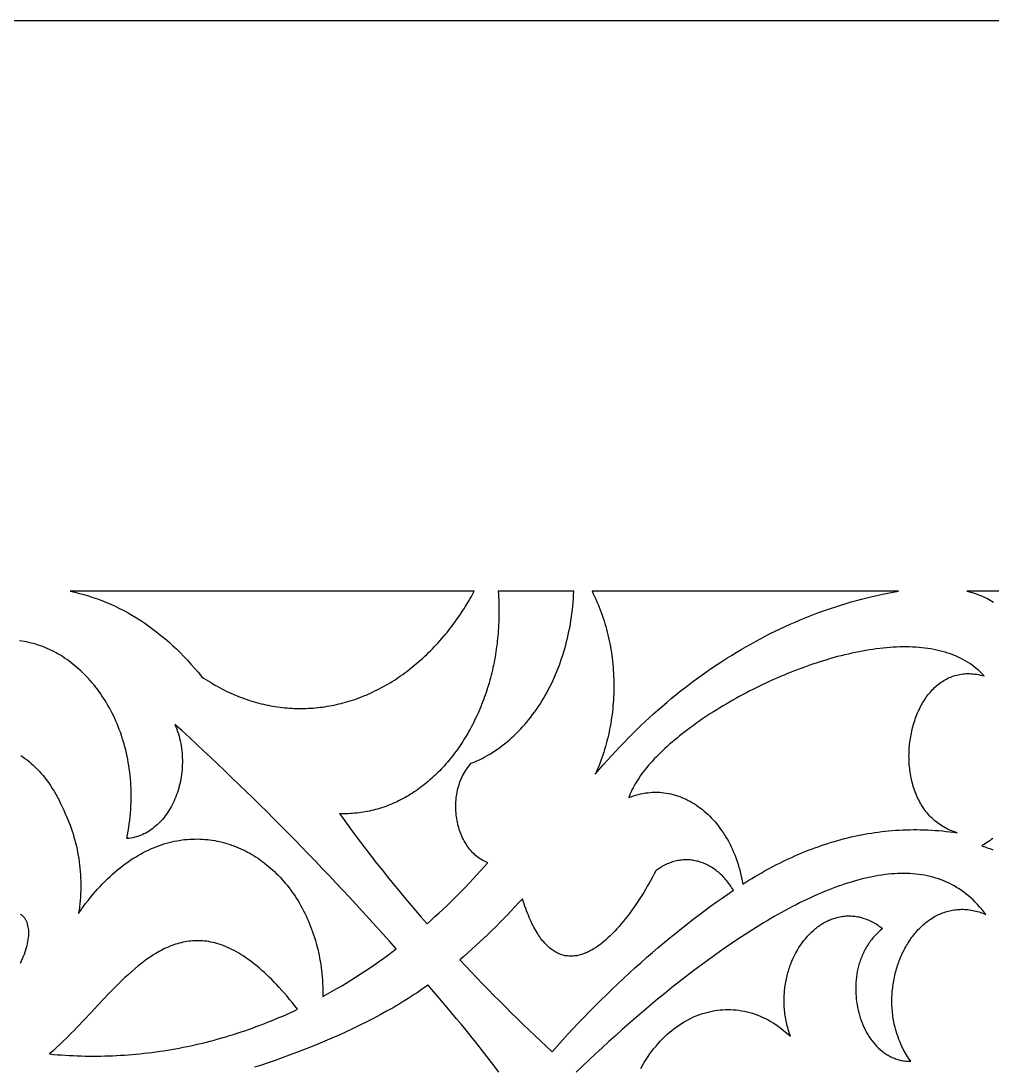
# Model space of a CAD drawing. Extents: x -4950 to -2150, y -1354 to 1346.
# Drawn here: x -4386.9 to -4089, y 1024.6 to 1345.6 of the extents above; entities that cross this region are included whole.
import ezdxf

# ---------------------------------------------------------------- set-up
doc = ezdxf.new("R2010")
doc.units = 0
doc.layers.add('LAYER_1', color=18, linetype='CONTINUOUS')

msp = doc.modelspace()

# ---------------------------------------------------------------- linework, layer by layer
at = {"layer": 'LAYER_1'}
for points in [[(-4949.84, -1354.38), (-2149.84, -1354.38), (-2149.84, 1345.62), (-4949.84, 1345.62)], [(-4371.81, 1170.61), (-4370.4, 1170.31), (-4368.99, 1169.96), (-4367.59, 1169.58), (-4366.2, 1169.17), (-4364.82, 1168.72), (-4363.44, 1168.24), (-4362.07, 1167.73), (-4360.71, 1167.18), (-4359.36, 1166.59), (-4358.02, 1165.98), (-4356.69, 1165.33), (-4355.37, 1164.65), (-4354.05, 1163.93), (-4352.75, 1163.19), (-4351.46, 1162.41), (-4350.18, 1161.6), (-4348.92, 1160.76), (-4347.66, 1159.88), (-4346.42, 1158.97), (-4345.19, 1158.04), (-4343.97, 1157.07), (-4342.77, 1156.07), (-4341.58, 1155.04), (-4340.4, 1153.98), (-4339.24, 1152.89), (-4338.09, 1151.77), (-4336.96, 1150.62), (-4335.85, 1149.44), (-4334.75, 1148.23), (-4333.66, 1146.99), (-4332.6, 1145.73), (-4331.55, 1144.43), (-4330.87, 1143.97), (-4330.18, 1143.52), (-4329.5, 1143.08), (-4328.81, 1142.65), (-4328.12, 1142.24), (-4327.43, 1141.83), (-4326.73, 1141.44), (-4326.04, 1141.06), (-4325.34, 1140.69), (-4324.64, 1140.33), (-4323.93, 1139.98), (-4323.23, 1139.64), (-4322.52, 1139.32), (-4321.82, 1139), (-4321.11, 1138.7), (-4320.4, 1138.41), (-4319.69, 1138.12), (-4318.97, 1137.85), (-4318.26, 1137.59), (-4317.54, 1137.35), (-4316.83, 1137.11), (-4316.11, 1136.88), (-4315.39, 1136.67), (-4314.67, 1136.46), (-4313.95, 1136.27), (-4313.23, 1136.08), (-4312.51, 1135.91), (-4311.78, 1135.75), (-4311.06, 1135.6), (-4310.34, 1135.46), (-4309.61, 1135.33), (-4308.89, 1135.21), (-4308.16, 1135.11), (-4307.44, 1135.01), (-4306.71, 1134.92), (-4305.99, 1134.85), (-4305.26, 1134.78), (-4304.54, 1134.73), (-4303.81, 1134.69), (-4303.09, 1134.65), (-4302.36, 1134.63), (-4301.64, 1134.62), (-4300.91, 1134.62), (-4300.19, 1134.63), (-4299.47, 1134.65), (-4298.74, 1134.68), (-4298.02, 1134.72), (-4297.3, 1134.77), (-4296.58, 1134.83), (-4295.86, 1134.9), (-4295.14, 1134.98), (-4294.42, 1135.07), (-4293.71, 1135.18), (-4292.99, 1135.29), (-4292.28, 1135.41), (-4291.56, 1135.54), (-4290.85, 1135.69), (-4290.14, 1135.84), (-4289.43, 1136.01), (-4288.72, 1136.18), (-4288.02, 1136.36), (-4287.31, 1136.56), (-4286.61, 1136.76), (-4285.91, 1136.98), (-4285.21, 1137.2), (-4284.51, 1137.43), (-4283.81, 1137.68), (-4283.12, 1137.93), (-4282.43, 1138.2), (-4281.74, 1138.47), (-4281.05, 1138.75), (-4280.37, 1139.05), (-4279.69, 1139.35), (-4279.01, 1139.67), (-4278.33, 1139.99), (-4277.66, 1140.32), (-4276.98, 1140.67), (-4276.32, 1141.02), (-4275.65, 1141.38), (-4274.99, 1141.75), (-4274.33, 1142.13), (-4273.67, 1142.53), (-4273.01, 1142.93), (-4272.36, 1143.34), (-4271.71, 1143.76), (-4271.07, 1144.19), (-4270.43, 1144.63), (-4269.79, 1145.08), (-4269.15, 1145.53), (-4268.52, 1146), (-4267.9, 1146.48), (-4267.27, 1146.97), (-4266.65, 1147.46), (-4266.03, 1147.97), (-4265.42, 1148.48), (-4264.81, 1149.01), (-4264.21, 1149.54), (-4263.61, 1150.09), (-4263.01, 1150.64), (-4262.42, 1151.2), (-4261.83, 1151.77), (-4261.25, 1152.35), (-4260.67, 1152.94), (-4260.09, 1153.54), (-4259.52, 1154.15), (-4258.96, 1154.76), (-4258.4, 1155.39), (-4257.84, 1156.02), (-4257.29, 1156.67), (-4256.74, 1157.32), (-4256.2, 1157.98), (-4255.67, 1158.66), (-4255.13, 1159.34), (-4254.61, 1160.03), (-4254.09, 1160.72), (-4253.57, 1161.43), (-4253.06, 1162.15), (-4252.56, 1162.87), (-4252.06, 1163.61), (-4251.56, 1164.35), (-4251.08, 1165.1), (-4250.59, 1165.86), (-4250.12, 1166.63), (-4249.64, 1167.41), (-4249.18, 1168.19), (-4248.72, 1168.99), (-4248.27, 1169.79), (-4247.82, 1170.61)], [(-4240.5, 1170.61), (-4240.43, 1169.74), (-4240.38, 1168.86), (-4240.34, 1167.99), (-4240.3, 1167.13), (-4240.28, 1166.26), (-4240.26, 1165.4), (-4240.25, 1164.54), (-4240.26, 1163.68), (-4240.27, 1162.83), (-4240.29, 1161.97), (-4240.32, 1161.12), (-4240.35, 1160.28), (-4240.4, 1159.43), (-4240.46, 1158.59), (-4240.52, 1157.75), (-4240.59, 1156.92), (-4240.67, 1156.09), (-4240.76, 1155.26), (-4240.86, 1154.43), (-4240.97, 1153.61), (-4241.08, 1152.79), (-4241.2, 1151.98), (-4241.33, 1151.17), (-4241.47, 1150.36), (-4241.62, 1149.56), (-4241.77, 1148.76), (-4241.94, 1147.96), (-4242.11, 1147.17), (-4242.29, 1146.38), (-4242.47, 1145.6), (-4242.67, 1144.82), (-4242.87, 1144.05), (-4243.08, 1143.28), (-4243.29, 1142.51), (-4243.52, 1141.75), (-4243.75, 1140.99), (-4243.99, 1140.24), (-4244.23, 1139.5), (-4244.49, 1138.76), (-4244.75, 1138.02), (-4245.02, 1137.29), (-4245.29, 1136.56), (-4245.57, 1135.84), (-4245.86, 1135.13), (-4246.16, 1134.42), (-4246.46, 1133.71), (-4246.77, 1133.01), (-4247.09, 1132.32), (-4247.41, 1131.63), (-4247.74, 1130.95), (-4248.08, 1130.27), (-4248.42, 1129.6), (-4248.77, 1128.94), (-4249.12, 1128.28), (-4249.49, 1127.63), (-4249.85, 1126.99), (-4250.23, 1126.35), (-4250.61, 1125.72), (-4251, 1125.09), (-4251.39, 1124.47), (-4251.79, 1123.86), (-4252.19, 1123.25), (-4252.6, 1122.66), (-4253.02, 1122.06), (-4253.44, 1121.48), (-4253.87, 1120.9), (-4254.3, 1120.33), (-4254.74, 1119.77), (-4255.19, 1119.21), (-4255.64, 1118.67), (-4256.09, 1118.13), (-4256.56, 1117.59), (-4257.02, 1117.07), (-4257.49, 1116.55), (-4257.97, 1116.04), (-4258.45, 1115.54), (-4258.94, 1115.04), (-4259.43, 1114.56), (-4259.93, 1114.08), (-4260.43, 1113.61), (-4260.94, 1113.15), (-4261.45, 1112.7), (-4261.97, 1112.25), (-4262.49, 1111.82), (-4263.01, 1111.39), (-4263.54, 1110.97), (-4264.08, 1110.56), (-4264.62, 1110.16), (-4265.16, 1109.77), (-4265.71, 1109.39), (-4266.26, 1109.02), (-4266.82, 1108.65), (-4267.38, 1108.3), (-4267.94, 1107.95), (-4268.51, 1107.62), (-4269.08, 1107.29), (-4269.66, 1106.97), (-4270.24, 1106.67), (-4270.83, 1106.37), (-4271.42, 1106.08), (-4272.01, 1105.8), (-4272.6, 1105.53), (-4273.2, 1105.28), (-4273.81, 1105.03), (-4274.41, 1104.79), (-4275.02, 1104.57), (-4275.63, 1104.35), (-4276.25, 1104.14), (-4276.87, 1103.95), (-4277.49, 1103.76), (-4278.12, 1103.59), (-4278.75, 1103.43), (-4279.38, 1103.27), (-4280.02, 1103.13), (-4280.65, 1103), (-4281.3, 1102.88), (-4281.94, 1102.77), (-4282.59, 1102.68), (-4283.23, 1102.59), (-4283.89, 1102.52), (-4284.54, 1102.46), (-4285.2, 1102.41), (-4285.86, 1102.37), (-4286.52, 1102.34), (-4287.18, 1102.32), (-4287.85, 1102.32), (-4288.52, 1102.33), (-4289.19, 1102.35), (-4287.6, 1100.14), (-4285.99, 1097.95), (-4284.37, 1095.77), (-4282.75, 1093.6), (-4281.1, 1091.44), (-4279.45, 1089.3), (-4277.79, 1087.17), (-4276.11, 1085.06), (-4274.42, 1082.95), (-4272.73, 1080.86), (-4271.02, 1078.79), (-4269.3, 1076.72), (-4267.57, 1074.67), (-4265.83, 1072.63), (-4264.09, 1070.6), (-4262.33, 1068.59), (-4261.11, 1069.66), (-4259.9, 1070.75), (-4258.69, 1071.85), (-4257.49, 1072.97), (-4256.3, 1074.09), (-4255.12, 1075.23), (-4253.94, 1076.39), (-4252.76, 1077.55), (-4251.6, 1078.73), (-4250.44, 1079.92), (-4249.29, 1081.12), (-4248.15, 1082.33), (-4247.01, 1083.56), (-4245.88, 1084.8), (-4244.76, 1086.05), (-4243.64, 1087.31), (-4244.1, 1087.48), (-4244.54, 1087.67), (-4244.98, 1087.88), (-4245.41, 1088.11), (-4245.83, 1088.36), (-4246.23, 1088.63), (-4246.64, 1088.91), (-4247.03, 1089.22), (-4247.41, 1089.53), (-4247.78, 1089.87), (-4248.14, 1090.22), (-4248.49, 1090.58), (-4248.83, 1090.96), (-4249.16, 1091.36), (-4249.48, 1091.76), (-4249.79, 1092.19), (-4250.08, 1092.62), (-4250.37, 1093.06), (-4250.64, 1093.52), (-4250.91, 1093.99), (-4251.16, 1094.47), (-4251.4, 1094.96), (-4251.63, 1095.45), (-4251.84, 1095.96), (-4252.05, 1096.48), (-4252.24, 1097), (-4252.42, 1097.53), (-4252.58, 1098.07), (-4252.73, 1098.61), (-4252.87, 1099.16), (-4253, 1099.72), (-4253.11, 1100.28), (-4253.21, 1100.85), (-4253.3, 1101.42), (-4253.37, 1101.99), (-4253.43, 1102.57), (-4253.48, 1103.14), (-4253.51, 1103.72), (-4253.52, 1104.31), (-4253.52, 1104.89), (-4253.51, 1105.47), (-4253.48, 1106.05), (-4253.44, 1106.64), (-4253.38, 1107.22), (-4253.3, 1107.8), (-4253.21, 1108.37), (-4253.11, 1108.95), (-4252.98, 1109.52), (-4252.85, 1110.09), (-4252.69, 1110.65), (-4252.52, 1111.21), (-4252.34, 1111.76), (-4252.13, 1112.31), (-4251.91, 1112.85), (-4251.68, 1113.39), (-4251.42, 1113.91), (-4251.15, 1114.43), (-4250.86, 1114.95), (-4250.56, 1115.45), (-4250.23, 1115.94), (-4249.89, 1116.43), (-4249.53, 1116.9), (-4249.15, 1117.36), (-4248.75, 1117.81), (-4247.91, 1118.16), (-4247.08, 1118.52), (-4246.26, 1118.91), (-4245.44, 1119.31), (-4244.64, 1119.74), (-4243.84, 1120.18), (-4243.05, 1120.64), (-4242.27, 1121.12), (-4241.5, 1121.62), (-4240.73, 1122.14), (-4239.98, 1122.68), (-4239.24, 1123.23), (-4238.51, 1123.81), (-4237.78, 1124.4), (-4237.07, 1125), (-4236.37, 1125.63), (-4235.67, 1126.27), (-4234.99, 1126.92), (-4234.32, 1127.6), (-4233.66, 1128.29), (-4233.01, 1128.99), (-4232.37, 1129.71), (-4231.74, 1130.45), (-4231.12, 1131.2), (-4230.52, 1131.96), (-4229.92, 1132.74), (-4229.34, 1133.53), (-4228.77, 1134.34), (-4228.21, 1135.16), (-4227.66, 1136), (-4227.13, 1136.84), (-4226.61, 1137.71), (-4226.1, 1138.58), (-4225.6, 1139.46), (-4225.12, 1140.36), (-4224.65, 1141.27), (-4224.19, 1142.19), (-4223.74, 1143.13), (-4223.31, 1144.07), (-4222.9, 1145.03), (-4222.49, 1145.99), (-4222.1, 1146.97), (-4221.73, 1147.96), (-4221.37, 1148.95), (-4221.02, 1149.96), (-4220.69, 1150.98), (-4220.37, 1152), (-4220.06, 1153.04), (-4219.78, 1154.08), (-4219.5, 1155.13), (-4219.24, 1156.19), (-4219, 1157.26), (-4218.77, 1158.33), (-4218.56, 1159.42), (-4218.36, 1160.51), (-4218.18, 1161.61), (-4218.02, 1162.71), (-4217.87, 1163.82), (-4217.74, 1164.94), (-4217.62, 1166.06), (-4217.52, 1167.19), (-4217.44, 1168.32), (-4217.38, 1169.46), (-4217.33, 1170.61)], [(-4211.7, 1170.61), (-4211.31, 1169.82), (-4210.93, 1169.02), (-4210.56, 1168.21), (-4210.2, 1167.39), (-4209.85, 1166.57), (-4209.52, 1165.75), (-4209.19, 1164.91), (-4208.88, 1164.07), (-4208.58, 1163.23), (-4208.29, 1162.38), (-4208.02, 1161.53), (-4207.76, 1160.67), (-4207.5, 1159.8), (-4207.27, 1158.93), (-4207.04, 1158.06), (-4206.82, 1157.18), (-4206.62, 1156.3), (-4206.43, 1155.41), (-4206.25, 1154.53), (-4206.08, 1153.63), (-4205.93, 1152.74), (-4205.78, 1151.84), (-4205.65, 1150.94), (-4205.53, 1150.04), (-4205.43, 1149.13), (-4205.33, 1148.23), (-4205.25, 1147.32), (-4205.18, 1146.41), (-4205.12, 1145.5), (-4205.07, 1144.59), (-4205.04, 1143.67), (-4205.01, 1142.76), (-4205, 1141.85), (-4205.01, 1140.93), (-4205.02, 1140.02), (-4205.05, 1139.1), (-4205.08, 1138.19), (-4205.13, 1137.28), (-4205.2, 1136.37), (-4205.27, 1135.45), (-4205.36, 1134.55), (-4205.46, 1133.64), (-4205.57, 1132.73), (-4205.69, 1131.83), (-4205.83, 1130.92), (-4205.97, 1130.02), (-4206.13, 1129.13), (-4206.31, 1128.23), (-4206.49, 1127.34), (-4206.69, 1126.45), (-4206.9, 1125.57), (-4207.12, 1124.69), (-4207.35, 1123.81), (-4207.59, 1122.93), (-4207.85, 1122.07), (-4208.12, 1121.2), (-4208.4, 1120.34), (-4208.7, 1119.49), (-4209.01, 1118.64), (-4209.32, 1117.79), (-4209.66, 1116.95), (-4210, 1116.12), (-4210.36, 1115.29), (-4210.72, 1114.47), (-4209.5, 1115.9), (-4208.27, 1117.32), (-4207.03, 1118.71), (-4205.78, 1120.09), (-4204.52, 1121.46), (-4203.26, 1122.8), (-4201.98, 1124.13), (-4200.7, 1125.45), (-4199.4, 1126.75), (-4198.1, 1128.03), (-4196.79, 1129.29), (-4195.47, 1130.54), (-4194.14, 1131.77), (-4192.81, 1132.98), (-4191.46, 1134.17), (-4190.11, 1135.35), (-4188.75, 1136.51), (-4187.38, 1137.66), (-4186.01, 1138.78), (-4184.62, 1139.89), (-4183.23, 1140.98), (-4181.83, 1142.06), (-4180.43, 1143.12), (-4179.02, 1144.15), (-4177.59, 1145.18), (-4176.17, 1146.18), (-4174.73, 1147.17), (-4173.29, 1148.13), (-4171.85, 1149.08), (-4170.39, 1150.02), (-4168.93, 1150.93), (-4167.46, 1151.83), (-4165.99, 1152.7), (-4164.51, 1153.56), (-4163.02, 1154.41), (-4161.53, 1155.23), (-4160.03, 1156.03), (-4158.53, 1156.82), (-4157.02, 1157.59), (-4155.5, 1158.34), (-4153.98, 1159.07), (-4152.46, 1159.78), (-4150.93, 1160.47), (-4149.39, 1161.15), (-4147.85, 1161.81), (-4146.3, 1162.44), (-4144.75, 1163.06), (-4143.19, 1163.66), (-4141.63, 1164.24), (-4140.06, 1164.8), (-4138.49, 1165.34), (-4136.92, 1165.86), (-4135.34, 1166.37), (-4133.75, 1166.85), (-4132.17, 1167.32), (-4130.57, 1167.76), (-4128.98, 1168.19), (-4127.38, 1168.59), (-4125.77, 1168.98), (-4124.17, 1169.34), (-4122.56, 1169.69), (-4120.94, 1170.02), (-4119.32, 1170.32), (-4117.7, 1170.61)], [(-4091.41, 1144.6), (-4091.98, 1145.21), (-4092.56, 1145.79), (-4093.17, 1146.35), (-4093.79, 1146.89), (-4094.43, 1147.41), (-4095.09, 1147.9), (-4095.76, 1148.38), (-4096.46, 1148.82), (-4097.17, 1149.25), (-4097.89, 1149.66), (-4098.63, 1150.04), (-4099.39, 1150.4), (-4100.16, 1150.74), (-4100.95, 1151.06), (-4101.75, 1151.36), (-4102.57, 1151.64), (-4103.4, 1151.9), (-4104.24, 1152.14), (-4105.1, 1152.36), (-4105.97, 1152.55), (-4106.86, 1152.73), (-4107.75, 1152.89), (-4108.66, 1153.04), (-4109.58, 1153.16), (-4110.5, 1153.26), (-4111.44, 1153.35), (-4112.4, 1153.42), (-4113.36, 1153.47), (-4114.33, 1153.5), (-4115.31, 1153.52), (-4116.3, 1153.51), (-4117.29, 1153.5), (-4118.3, 1153.46), (-4119.31, 1153.41), (-4120.33, 1153.34), (-4121.36, 1153.26), (-4122.4, 1153.16), (-4123.44, 1153.04), (-4124.49, 1152.91), (-4125.54, 1152.77), (-4126.6, 1152.6), (-4127.67, 1152.43), (-4128.74, 1152.24), (-4129.81, 1152.04), (-4130.89, 1151.82), (-4131.98, 1151.59), (-4133.06, 1151.34), (-4134.15, 1151.08), (-4135.24, 1150.81), (-4136.34, 1150.53), (-4137.43, 1150.23), (-4138.53, 1149.92), (-4139.63, 1149.6), (-4140.73, 1149.27), (-4141.83, 1148.92), (-4142.93, 1148.57), (-4144.03, 1148.2), (-4145.14, 1147.82), (-4146.24, 1147.43), (-4147.33, 1147.03), (-4148.43, 1146.62), (-4149.53, 1146.2), (-4150.62, 1145.77), (-4151.71, 1145.33), (-4152.8, 1144.88), (-4153.89, 1144.42), (-4154.97, 1143.95), (-4156.05, 1143.47), (-4157.12, 1142.99), (-4158.19, 1142.49), (-4159.25, 1141.99), (-4160.31, 1141.48), (-4161.37, 1140.96), (-4162.41, 1140.44), (-4163.45, 1139.91), (-4164.49, 1139.37), (-4165.52, 1138.82), (-4166.54, 1138.27), (-4167.55, 1137.71), (-4168.55, 1137.14), (-4169.55, 1136.57), (-4170.53, 1136), (-4171.51, 1135.42), (-4172.48, 1134.83), (-4173.44, 1134.24), (-4174.39, 1133.64), (-4175.32, 1133.04), (-4176.25, 1132.43), (-4177.17, 1131.82), (-4178.07, 1131.21), (-4178.96, 1130.59), (-4179.84, 1129.97), (-4180.71, 1129.35), (-4181.56, 1128.72), (-4182.41, 1128.09), (-4183.23, 1127.46), (-4184.05, 1126.83), (-4184.85, 1126.19), (-4185.63, 1125.55), (-4186.4, 1124.91), (-4187.15, 1124.27), (-4187.89, 1123.63), (-4188.61, 1122.99), (-4189.32, 1122.35), (-4190.01, 1121.7), (-4190.68, 1121.06), (-4191.33, 1120.41), (-4191.97, 1119.77), (-4192.59, 1119.13), (-4193.19, 1118.48), (-4193.77, 1117.84), (-4194.33, 1117.2), (-4194.87, 1116.56), (-4195.39, 1115.92), (-4195.89, 1115.29), (-4196.38, 1114.65), (-4196.84, 1114.02), (-4197.27, 1113.39), (-4197.69, 1112.76), (-4198.09, 1112.14), (-4198.46, 1111.52), (-4198.81, 1110.9), (-4199.13, 1110.29), (-4199.44, 1109.68), (-4199.72, 1109.07), (-4199.97, 1108.47), (-4200.2, 1107.87), (-4200.41, 1107.28), (-4199.69, 1107.56), (-4198.96, 1107.82), (-4198.24, 1108.04), (-4197.51, 1108.25), (-4196.79, 1108.42), (-4196.07, 1108.57), (-4195.34, 1108.69), (-4194.62, 1108.79), (-4193.9, 1108.86), (-4193.18, 1108.91), (-4192.47, 1108.93), (-4191.75, 1108.92), (-4191.04, 1108.9), (-4190.33, 1108.85), (-4189.63, 1108.77), (-4188.93, 1108.67), (-4188.23, 1108.55), (-4187.53, 1108.4), (-4186.84, 1108.23), (-4186.16, 1108.04), (-4185.48, 1107.82), (-4184.81, 1107.59), (-4184.14, 1107.33), (-4183.47, 1107.05), (-4182.82, 1106.75), (-4182.17, 1106.42), (-4181.53, 1106.08), (-4180.89, 1105.71), (-4180.26, 1105.33), (-4179.64, 1104.92), (-4179.03, 1104.49), (-4178.43, 1104.05), (-4177.83, 1103.58), (-4177.25, 1103.1), (-4176.67, 1102.59), (-4176.1, 1102.07), (-4175.55, 1101.53), (-4175, 1100.97), (-4174.47, 1100.39), (-4173.94, 1099.79), (-4173.43, 1099.18), (-4172.93, 1098.55), (-4172.44, 1097.9), (-4171.96, 1097.23), (-4171.49, 1096.55), (-4171.04, 1095.85), (-4170.6, 1095.14), (-4170.18, 1094.41), (-4169.76, 1093.66), (-4169.37, 1092.9), (-4168.98, 1092.12), (-4168.61, 1091.33), (-4168.26, 1090.52), (-4167.92, 1089.7), (-4167.6, 1088.86), (-4167.29, 1088.01), (-4167, 1087.15), (-4166.72, 1086.27), (-4166.47, 1085.38), (-4166.22, 1084.47), (-4166, 1083.56), (-4165.8, 1082.63), (-4165.61, 1081.69), (-4165.44, 1080.73), (-4164.51, 1081.32), (-4163.58, 1081.9), (-4162.64, 1082.47), (-4161.7, 1083.04), (-4160.76, 1083.59), (-4159.82, 1084.13), (-4158.87, 1084.67), (-4157.92, 1085.19), (-4156.97, 1085.71), (-4156.02, 1086.21), (-4155.06, 1086.71), (-4154.1, 1087.2), (-4153.14, 1087.67), (-4152.18, 1088.14), (-4151.21, 1088.59), (-4150.24, 1089.04), (-4149.26, 1089.47), (-4148.29, 1089.9), (-4147.31, 1090.31), (-4146.33, 1090.72), (-4145.34, 1091.11), (-4144.35, 1091.49), (-4143.36, 1091.86), (-4142.36, 1092.22), (-4141.37, 1092.57), (-4140.36, 1092.91), (-4139.36, 1093.24), (-4138.35, 1093.55), (-4137.34, 1093.85), (-4136.33, 1094.15), (-4135.31, 1094.43), (-4134.29, 1094.69), (-4133.26, 1094.95), (-4132.23, 1095.19), (-4131.2, 1095.43), (-4130.17, 1095.65), (-4129.13, 1095.86), (-4128.09, 1096.05), (-4127.04, 1096.23), (-4125.99, 1096.41), (-4124.94, 1096.56), (-4123.88, 1096.71), (-4122.82, 1096.84), (-4121.76, 1096.96), (-4120.69, 1097.07), (-4119.62, 1097.16), (-4118.55, 1097.24), (-4117.47, 1097.31), (-4116.39, 1097.36), (-4115.3, 1097.4), (-4114.21, 1097.43), (-4113.11, 1097.44), (-4112.02, 1097.44), (-4110.91, 1097.42), (-4109.81, 1097.4), (-4108.7, 1097.35), (-4107.58, 1097.29), (-4106.46, 1097.22), (-4105.34, 1097.14), (-4104.22, 1097.04), (-4103.08, 1096.92), (-4101.95, 1096.79), (-4100.81, 1096.65), (-4099.67, 1096.49), (-4100.23, 1096.67), (-4100.79, 1096.86), (-4101.34, 1097.06), (-4101.87, 1097.28), (-4102.39, 1097.51), (-4102.9, 1097.76), (-4103.4, 1098.02), (-4103.88, 1098.29), (-4104.36, 1098.58), (-4104.82, 1098.88), (-4105.27, 1099.19), (-4105.71, 1099.51), (-4106.14, 1099.85), (-4106.56, 1100.19), (-4106.96, 1100.55), (-4107.36, 1100.92), (-4107.74, 1101.3), (-4108.11, 1101.68), (-4108.48, 1102.08), (-4108.82, 1102.49), (-4109.16, 1102.91), (-4109.49, 1103.34), (-4109.81, 1103.77), (-4110.11, 1104.22), (-4110.41, 1104.67), (-4110.69, 1105.13), (-4110.97, 1105.6), (-4111.23, 1106.08), (-4111.48, 1106.56), (-4111.72, 1107.05), (-4111.95, 1107.55), (-4112.17, 1108.05), (-4112.38, 1108.56), (-4112.58, 1109.08), (-4112.77, 1109.6), (-4112.95, 1110.13), (-4113.12, 1110.66), (-4113.27, 1111.2), (-4113.42, 1111.74), (-4113.56, 1112.28), (-4113.69, 1112.83), (-4113.8, 1113.39), (-4113.91, 1113.94), (-4114.01, 1114.5), (-4114.1, 1115.07), (-4114.17, 1115.63), (-4114.24, 1116.2), (-4114.3, 1116.77), (-4114.35, 1117.34), (-4114.39, 1117.91), (-4114.42, 1118.49), (-4114.44, 1119.06), (-4114.44, 1119.64), (-4114.45, 1120.21), (-4114.44, 1120.79), (-4114.42, 1121.37), (-4114.39, 1121.94), (-4114.35, 1122.52), (-4114.31, 1123.09), (-4114.25, 1123.66), (-4114.18, 1124.24), (-4114.11, 1124.81), (-4114.03, 1125.37), (-4113.93, 1125.94), (-4113.83, 1126.5), (-4113.72, 1127.06), (-4113.6, 1127.62), (-4113.48, 1128.17), (-4113.34, 1128.72), (-4113.19, 1129.26), (-4113.04, 1129.8), (-4112.88, 1130.34), (-4112.71, 1130.87), (-4112.53, 1131.4), (-4112.34, 1131.92), (-4112.14, 1132.43), (-4111.94, 1132.94), (-4111.72, 1133.45), (-4111.5, 1133.94), (-4111.27, 1134.43), (-4111.03, 1134.92), (-4110.79, 1135.39), (-4110.53, 1135.86), (-4110.27, 1136.32), (-4110, 1136.77), (-4109.72, 1137.21), (-4109.43, 1137.65), (-4109.14, 1138.07), (-4108.83, 1138.49), (-4108.52, 1138.9), (-4108.2, 1139.3), (-4107.88, 1139.68), (-4107.55, 1140.06), (-4107.2, 1140.43), (-4106.86, 1140.78), (-4106.5, 1141.13), (-4106.14, 1141.46), (-4105.76, 1141.78), (-4105.39, 1142.09), (-4105, 1142.38), (-4104.61, 1142.67), (-4104.21, 1142.94), (-4103.8, 1143.2), (-4103.38, 1143.44), (-4102.96, 1143.67), (-4102.53, 1143.89), (-4102.1, 1144.1), (-4101.66, 1144.28), (-4101.21, 1144.46), (-4100.75, 1144.62), (-4100.29, 1144.76), (-4099.82, 1144.89), (-4099.34, 1145), (-4098.86, 1145.1), (-4098.37, 1145.18), (-4097.87, 1145.24), (-4097.37, 1145.29), (-4096.86, 1145.31), (-4096.34, 1145.33), (-4095.82, 1145.32), (-4095.29, 1145.3), (-4094.75, 1145.25), (-4094.21, 1145.19), (-4093.67, 1145.11), (-4093.11, 1145.01), (-4092.55, 1144.89), (-4091.99, 1144.75)], [(-4168.34, 1078.84), (-4168.6, 1079.28), (-4168.87, 1079.71), (-4169.15, 1080.12), (-4169.43, 1080.53), (-4169.72, 1080.93), (-4170.02, 1081.32), (-4170.32, 1081.7), (-4170.62, 1082.07), (-4170.94, 1082.43), (-4171.25, 1082.78), (-4171.58, 1083.12), (-4171.91, 1083.45), (-4172.24, 1083.76), (-4172.58, 1084.07), (-4172.92, 1084.37), (-4173.27, 1084.65), (-4173.62, 1084.93), (-4173.98, 1085.19), (-4174.34, 1085.44), (-4174.7, 1085.69), (-4175.07, 1085.92), (-4175.44, 1086.14), (-4175.82, 1086.35), (-4176.19, 1086.55), (-4176.57, 1086.73), (-4176.96, 1086.91), (-4177.34, 1087.07), (-4177.73, 1087.23), (-4178.13, 1087.37), (-4178.52, 1087.5), (-4178.92, 1087.62), (-4179.31, 1087.73), (-4179.71, 1087.82), (-4180.12, 1087.91), (-4180.52, 1087.98), (-4180.92, 1088.04), (-4181.33, 1088.09), (-4181.74, 1088.13), (-4182.14, 1088.16), (-4182.55, 1088.17), (-4182.96, 1088.17), (-4183.37, 1088.16), (-4183.78, 1088.14), (-4184.19, 1088.11), (-4184.6, 1088.06), (-4185.01, 1088), (-4185.42, 1087.93), (-4185.82, 1087.85), (-4186.23, 1087.75), (-4186.64, 1087.65), (-4187.05, 1087.52), (-4187.45, 1087.39), (-4187.85, 1087.25), (-4188.25, 1087.09), (-4188.66, 1086.92), (-4189.05, 1086.73), (-4189.45, 1086.54), (-4189.84, 1086.33), (-4190.24, 1086.11), (-4190.63, 1085.87), (-4191.01, 1085.62), (-4191.4, 1085.36), (-4191.78, 1085.09), (-4192.16, 1084.8), (-4192.65, 1083.85), (-4193.15, 1082.9), (-4193.67, 1081.95), (-4194.2, 1081), (-4194.74, 1080.05), (-4195.3, 1079.1), (-4195.86, 1078.16), (-4196.44, 1077.22), (-4197.03, 1076.3), (-4197.62, 1075.38), (-4198.23, 1074.47), (-4198.85, 1073.57), (-4199.48, 1072.69), (-4200.11, 1071.82), (-4200.75, 1070.96), (-4201.4, 1070.13), (-4202.06, 1069.31), (-4202.72, 1068.51), (-4203.39, 1067.73), (-4204.07, 1066.97), (-4204.75, 1066.24), (-4205.44, 1065.53), (-4206.13, 1064.85), (-4206.83, 1064.2), (-4207.52, 1063.57), (-4208.23, 1062.98), (-4208.93, 1062.42), (-4209.64, 1061.89), (-4210.35, 1061.39), (-4211.06, 1060.93), (-4211.77, 1060.51), (-4212.13, 1060.32), (-4212.49, 1060.13), (-4212.84, 1059.95), (-4213.2, 1059.79), (-4213.56, 1059.63), (-4213.91, 1059.48), (-4214.27, 1059.35), (-4214.62, 1059.22), (-4214.98, 1059.11), (-4215.34, 1059.01), (-4215.69, 1058.92), (-4216.05, 1058.84), (-4216.4, 1058.77), (-4216.75, 1058.71), (-4217.11, 1058.67), (-4217.46, 1058.64), (-4217.81, 1058.62), (-4218.16, 1058.61), (-4218.51, 1058.62), (-4218.86, 1058.64), (-4219.21, 1058.67), (-4219.56, 1058.71), (-4219.9, 1058.77), (-4220.25, 1058.84), (-4220.59, 1058.93), (-4220.94, 1059.02), (-4221.28, 1059.14), (-4221.62, 1059.26), (-4221.96, 1059.41), (-4222.3, 1059.56), (-4222.63, 1059.73), (-4222.97, 1059.92), (-4223.3, 1060.12), (-4223.63, 1060.33), (-4223.96, 1060.56), (-4224.29, 1060.81), (-4224.62, 1061.07), (-4224.94, 1061.35), (-4225.27, 1061.65), (-4225.59, 1061.96), (-4225.91, 1062.28), (-4226.22, 1062.63), (-4226.54, 1062.99), (-4226.85, 1063.36), (-4227.16, 1063.76), (-4227.47, 1064.17), (-4227.77, 1064.59), (-4228.08, 1065.04), (-4228.38, 1065.5), (-4228.68, 1065.99), (-4228.97, 1066.49), (-4229.27, 1067), (-4229.56, 1067.54), (-4229.85, 1068.09), (-4230.13, 1068.67), (-4230.41, 1069.26), (-4230.69, 1069.87), (-4230.97, 1070.5), (-4231.24, 1071.15), (-4231.51, 1071.82), (-4231.78, 1072.51), (-4232.05, 1073.22), (-4232.31, 1073.95), (-4232.57, 1074.7), (-4232.82, 1075.47), (-4233.07, 1076.26), (-4234.22, 1074.99), (-4235.37, 1073.73), (-4236.53, 1072.49), (-4237.7, 1071.25), (-4238.87, 1070.03), (-4240.05, 1068.83), (-4241.25, 1067.63), (-4242.44, 1066.45), (-4243.65, 1065.28), (-4244.86, 1064.13), (-4246.08, 1062.99), (-4247.31, 1061.86), (-4248.54, 1060.74), (-4249.78, 1059.64), (-4251.03, 1058.55), (-4252.29, 1057.47), (-4250.56, 1055.63), (-4248.82, 1053.79), (-4247.08, 1051.97), (-4245.33, 1050.16), (-4243.57, 1048.36), (-4241.81, 1046.57), (-4240.04, 1044.79), (-4238.27, 1043.02), (-4236.49, 1041.26), (-4234.71, 1039.52), (-4232.92, 1037.78), (-4231.13, 1036.06), (-4229.33, 1034.34), (-4227.53, 1032.64), (-4225.73, 1030.95), (-4223.92, 1029.27), (-4222.34, 1031.07), (-4220.73, 1032.86), (-4219.11, 1034.65), (-4217.47, 1036.42), (-4215.81, 1038.18), (-4214.13, 1039.93), (-4212.45, 1041.67), (-4210.74, 1043.4), (-4209.03, 1045.11), (-4207.3, 1046.8), (-4205.56, 1048.48), (-4203.81, 1050.14), (-4202.06, 1051.79), (-4200.29, 1053.42), (-4198.52, 1055.03), (-4196.74, 1056.62), (-4194.96, 1058.19), (-4193.18, 1059.74), (-4191.39, 1061.27), (-4189.6, 1062.77), (-4187.8, 1064.26), (-4186.01, 1065.72), (-4184.22, 1067.15), (-4182.44, 1068.56), (-4180.65, 1069.94), (-4178.87, 1071.3), (-4177.1, 1072.63), (-4175.33, 1073.93), (-4173.57, 1075.2), (-4171.81, 1076.44), (-4170.07, 1077.65)], [(-4302.03, 1042.32), (-4302.86, 1043.36), (-4303.67, 1044.37), (-4304.48, 1045.36), (-4305.28, 1046.31), (-4306.08, 1047.23), (-4306.87, 1048.12), (-4307.66, 1048.99), (-4308.44, 1049.82), (-4309.21, 1050.63), (-4309.97, 1051.41), (-4310.74, 1052.16), (-4311.49, 1052.88), (-4312.24, 1053.58), (-4312.98, 1054.25), (-4313.72, 1054.9), (-4314.45, 1055.51), (-4315.18, 1056.11), (-4315.9, 1056.67), (-4316.62, 1057.21), (-4317.33, 1057.73), (-4318.04, 1058.22), (-4318.74, 1058.69), (-4319.43, 1059.13), (-4320.12, 1059.55), (-4320.81, 1059.95), (-4321.49, 1060.32), (-4322.17, 1060.67), (-4322.84, 1060.99), (-4323.51, 1061.3), (-4324.17, 1061.58), (-4324.83, 1061.84), (-4325.48, 1062.08), (-4326.13, 1062.3), (-4326.78, 1062.49), (-4327.42, 1062.67), (-4328.05, 1062.82), (-4328.69, 1062.96), (-4329.32, 1063.07), (-4329.94, 1063.17), (-4330.56, 1063.24), (-4331.18, 1063.3), (-4331.79, 1063.34), (-4332.4, 1063.36), (-4333.01, 1063.36), (-4333.61, 1063.35), (-4334.21, 1063.31), (-4334.81, 1063.26), (-4335.4, 1063.2), (-4335.99, 1063.11), (-4336.58, 1063.01), (-4337.16, 1062.9), (-4337.74, 1062.76), (-4338.32, 1062.62), (-4338.89, 1062.45), (-4339.46, 1062.28), (-4340.03, 1062.09), (-4340.6, 1061.88), (-4341.16, 1061.66), (-4341.72, 1061.42), (-4342.28, 1061.18), (-4342.83, 1060.92), (-4343.39, 1060.64), (-4343.94, 1060.36), (-4344.49, 1060.06), (-4345.04, 1059.75), (-4345.58, 1059.42), (-4346.12, 1059.09), (-4346.66, 1058.74), (-4347.2, 1058.39), (-4347.74, 1058.02), (-4348.28, 1057.65), (-4348.81, 1057.26), (-4349.87, 1056.46), (-4350.93, 1055.62), (-4351.98, 1054.75), (-4353.03, 1053.84), (-4354.07, 1052.91), (-4355.11, 1051.95), (-4356.15, 1050.96), (-4357.18, 1049.95), (-4358.21, 1048.92), (-4359.24, 1047.88), (-4360.27, 1046.81), (-4361.3, 1045.74), (-4363.36, 1043.56), (-4365.43, 1041.35), (-4367.5, 1039.13), (-4369.59, 1036.93), (-4370.64, 1035.84), (-4371.69, 1034.76), (-4372.76, 1033.69), (-4373.82, 1032.63), (-4374.9, 1031.59), (-4375.98, 1030.57), (-4377.07, 1029.58), (-4378.17, 1028.6), (-4376.96, 1028.49), (-4375.75, 1028.39), (-4374.54, 1028.3), (-4373.32, 1028.22), (-4372.11, 1028.15), (-4370.9, 1028.09), (-4369.69, 1028.04), (-4368.48, 1028.01), (-4367.27, 1027.98), (-4366.06, 1027.96), (-4364.85, 1027.95), (-4363.64, 1027.96), (-4362.43, 1027.97), (-4361.22, 1028), (-4360.01, 1028.03), (-4358.8, 1028.08), (-4357.59, 1028.13), (-4356.38, 1028.2), (-4355.17, 1028.27), (-4353.97, 1028.36), (-4352.76, 1028.46), (-4351.56, 1028.57), (-4350.35, 1028.68), (-4349.15, 1028.81), (-4347.94, 1028.95), (-4346.74, 1029.1), (-4345.54, 1029.26), (-4344.34, 1029.43), (-4343.14, 1029.61), (-4341.94, 1029.8), (-4340.74, 1030), (-4339.55, 1030.21), (-4338.35, 1030.43), (-4337.16, 1030.66), (-4335.96, 1030.9), (-4334.77, 1031.15), (-4333.58, 1031.41), (-4332.39, 1031.68), (-4331.2, 1031.97), (-4330.01, 1032.26), (-4328.83, 1032.56), (-4327.64, 1032.87), (-4326.46, 1033.2), (-4325.28, 1033.53), (-4324.1, 1033.87), (-4322.92, 1034.23), (-4321.75, 1034.59), (-4320.57, 1034.97), (-4319.4, 1035.35), (-4318.23, 1035.74), (-4317.06, 1036.15), (-4315.89, 1036.56), (-4314.72, 1036.99), (-4313.56, 1037.42), (-4312.4, 1037.87), (-4311.24, 1038.32), (-4310.08, 1038.79), (-4308.92, 1039.26), (-4307.77, 1039.75), (-4306.62, 1040.24), (-4305.47, 1040.75), (-4304.32, 1041.26), (-4303.18, 1041.79)]]:
    msp.add_lwpolyline(points, close=True, dxfattribs=at)
for points in [[(-4071.1, 1170.61), (-4096.75, 1170.61), (-4096.17, 1170.48), (-4095.59, 1170.33), (-4095.02, 1170.18), (-4094.45, 1170), (-4093.89, 1169.82), (-4093.33, 1169.62), (-4092.77, 1169.41), (-4092.22, 1169.19), (-4091.67, 1168.95), (-4091.13, 1168.7), (-4090.59, 1168.44), (-4090.05, 1168.16), (-4089.52, 1167.88), (-4089, 1167.58), (-4088.48, 1167.27)], [(-4387.01, 1120.2), (-4386.35, 1119.77), (-4385.69, 1119.31), (-4385.05, 1118.83), (-4384.41, 1118.32), (-4383.77, 1117.79), (-4383.14, 1117.23), (-4382.52, 1116.64), (-4381.91, 1116.03), (-4381.3, 1115.38), (-4380.71, 1114.71), (-4380.12, 1114.02), (-4379.54, 1113.29), (-4378.97, 1112.54), (-4378.4, 1111.76), (-4377.85, 1110.95), (-4377.31, 1110.11), (-4376.78, 1109.24), (-4376.25, 1108.34), (-4375.74, 1107.42), (-4375.24, 1106.46), (-4374.75, 1105.47), (-4374.27, 1104.46), (-4373.81, 1103.41), (-4373.36, 1102.33), (-4372.96, 1101.47), (-4372.58, 1100.6), (-4372.22, 1099.72), (-4371.87, 1098.83), (-4371.55, 1097.93), (-4371.23, 1097.02), (-4370.94, 1096.11), (-4370.66, 1095.18), (-4370.4, 1094.25), (-4370.16, 1093.31), (-4369.93, 1092.37), (-4369.72, 1091.42), (-4369.53, 1090.46), (-4369.36, 1089.5), (-4369.2, 1088.54), (-4369.06, 1087.56), (-4368.94, 1086.59), (-4368.83, 1085.61), (-4368.74, 1084.63), (-4368.67, 1083.65), (-4368.62, 1082.66), (-4368.59, 1081.67), (-4368.57, 1080.68), (-4368.57, 1079.69), (-4368.59, 1078.7), (-4368.63, 1077.7), (-4368.68, 1076.71), (-4368.76, 1075.72), (-4368.85, 1074.73), (-4368.96, 1073.74), (-4369.08, 1072.75), (-4369.23, 1071.76), (-4368.52, 1072.78), (-4367.8, 1073.78), (-4367.08, 1074.75), (-4366.35, 1075.69), (-4365.61, 1076.61), (-4364.88, 1077.5), (-4364.14, 1078.37), (-4363.39, 1079.22), (-4362.64, 1080.04), (-4361.88, 1080.83), (-4361.13, 1081.61), (-4360.36, 1082.35), (-4359.6, 1083.08), (-4358.83, 1083.78), (-4358.06, 1084.46), (-4357.29, 1085.11), (-4356.51, 1085.74), (-4355.73, 1086.35), (-4354.95, 1086.93), (-4354.16, 1087.49), (-4353.38, 1088.03), (-4352.59, 1088.55), (-4351.8, 1089.04), (-4351.01, 1089.51), (-4350.22, 1089.96), (-4349.42, 1090.39), (-4348.63, 1090.8), (-4347.83, 1091.18), (-4347.04, 1091.54), (-4346.24, 1091.88), (-4345.45, 1092.2), (-4344.65, 1092.5), (-4343.85, 1092.78), (-4343.06, 1093.04), (-4342.26, 1093.28), (-4341.47, 1093.49), (-4340.67, 1093.69), (-4339.88, 1093.87), (-4339.09, 1094.02), (-4338.3, 1094.16), (-4337.51, 1094.28), (-4336.72, 1094.38), (-4335.93, 1094.45), (-4335.15, 1094.51), (-4334.37, 1094.55), (-4333.59, 1094.57), (-4332.81, 1094.58), (-4332.04, 1094.56), (-4331.27, 1094.53), (-4330.5, 1094.47), (-4329.73, 1094.4), (-4328.97, 1094.31), (-4328.21, 1094.21), (-4327.46, 1094.08), (-4326.71, 1093.94), (-4325.96, 1093.78), (-4325.22, 1093.6), (-4324.48, 1093.41), (-4323.75, 1093.2), (-4323.02, 1092.97), (-4322.3, 1092.72), (-4321.58, 1092.46), (-4320.87, 1092.19), (-4320.16, 1091.89), (-4319.46, 1091.58), (-4318.76, 1091.26), (-4318.07, 1090.92), (-4317.39, 1090.56), (-4316.71, 1090.19), (-4316.04, 1089.8), (-4315.38, 1089.4), (-4314.72, 1088.98), (-4314.07, 1088.55), (-4313.43, 1088.1), (-4312.79, 1087.64), (-4312.17, 1087.16), (-4311.55, 1086.67), (-4310.93, 1086.16), (-4310.33, 1085.65), (-4309.74, 1085.11), (-4309.15, 1084.57), (-4308.57, 1084.01), (-4308, 1083.43), (-4307.44, 1082.85), (-4306.89, 1082.25), (-4306.35, 1081.64), (-4305.81, 1081.01), (-4305.29, 1080.37), (-4304.78, 1079.72), (-4304.27, 1079.06), (-4303.78, 1078.39), (-4303.3, 1077.7), (-4302.83, 1077), (-4302.36, 1076.29), (-4301.91, 1075.57), (-4301.48, 1074.84), (-4301.05, 1074.09), (-4300.63, 1073.33), (-4300.23, 1072.57), (-4299.83, 1071.79), (-4299.45, 1071), (-4299.08, 1070.2), (-4298.72, 1069.4), (-4298.38, 1068.58), (-4298.05, 1067.75), (-4297.73, 1066.91), (-4297.42, 1066.06), (-4297.13, 1065.2), (-4296.85, 1064.33), (-4296.58, 1063.45), (-4296.33, 1062.57), (-4296.09, 1061.67), (-4295.87, 1060.77), (-4295.66, 1059.85), (-4295.46, 1058.93), (-4295.28, 1058), (-4295.11, 1057.06), (-4294.96, 1056.12), (-4294.83, 1055.16), (-4294.7, 1054.2), (-4294.6, 1053.23), (-4294.51, 1052.25), (-4294.43, 1051.27), (-4294.37, 1050.28), (-4294.33, 1049.28), (-4294.31, 1048.27), (-4294.3, 1047.26), (-4294.3, 1046.24), (-4292.85, 1047.03), (-4291.4, 1047.85), (-4289.96, 1048.68), (-4288.52, 1049.52), (-4287.09, 1050.38), (-4285.66, 1051.26), (-4284.24, 1052.15), (-4282.83, 1053.06), (-4281.42, 1053.98), (-4280.02, 1054.92), (-4278.63, 1055.87), (-4277.24, 1056.84), (-4275.86, 1057.83), (-4274.48, 1058.83), (-4273.11, 1059.85), (-4271.75, 1060.88), (-4273.79, 1063.16), (-4275.84, 1065.44), (-4277.89, 1067.71), (-4279.95, 1069.98), (-4282.01, 1072.23), (-4284.07, 1074.47), (-4286.15, 1076.71), (-4288.22, 1078.94), (-4290.31, 1081.16), (-4292.4, 1083.37), (-4294.49, 1085.57), (-4296.59, 1087.76), (-4298.69, 1089.95), (-4300.8, 1092.12), (-4302.92, 1094.29), (-4305.04, 1096.44), (-4307.16, 1098.59), (-4309.29, 1100.73), (-4311.43, 1102.86), (-4313.57, 1104.99), (-4315.72, 1107.1), (-4317.87, 1109.2), (-4320.03, 1111.3), (-4322.19, 1113.39), (-4324.35, 1115.47), (-4326.52, 1117.53), (-4328.7, 1119.59), (-4330.88, 1121.65), (-4333.07, 1123.69), (-4335.26, 1125.72), (-4337.46, 1127.74), (-4339.66, 1129.76), (-4339.37, 1129.04), (-4339.1, 1128.32), (-4338.85, 1127.59), (-4338.63, 1126.87), (-4338.42, 1126.13), (-4338.23, 1125.4), (-4338.06, 1124.66), (-4337.91, 1123.92), (-4337.78, 1123.18), (-4337.67, 1122.44), (-4337.58, 1121.7), (-4337.51, 1120.95), (-4337.46, 1120.21), (-4337.42, 1119.47), (-4337.4, 1118.73), (-4337.4, 1118), (-4337.42, 1117.26), (-4337.46, 1116.53), (-4337.51, 1115.81), (-4337.58, 1115.08), (-4337.66, 1114.37), (-4337.77, 1113.65), (-4337.89, 1112.95), (-4338.02, 1112.24), (-4338.18, 1111.55), (-4338.34, 1110.86), (-4338.53, 1110.18), (-4338.73, 1109.51), (-4338.94, 1108.84), (-4339.17, 1108.19), (-4339.41, 1107.54), (-4339.67, 1106.91), (-4339.95, 1106.28), (-4340.23, 1105.67), (-4340.54, 1105.06), (-4340.85, 1104.47), (-4341.18, 1103.89), (-4341.52, 1103.32), (-4341.88, 1102.77), (-4342.25, 1102.23), (-4342.63, 1101.71), (-4343.02, 1101.2), (-4343.43, 1100.7), (-4343.84, 1100.22), (-4344.27, 1099.76), (-4344.72, 1099.31), (-4345.17, 1098.88), (-4345.63, 1098.47), (-4346.11, 1098.08), (-4346.6, 1097.7), (-4347.09, 1097.35), (-4347.6, 1097.01), (-4348.12, 1096.7), (-4348.65, 1096.4), (-4349.19, 1096.13), (-4349.74, 1095.88), (-4350.29, 1095.65), (-4350.86, 1095.44), (-4351.44, 1095.25), (-4352.02, 1095.09), (-4352.62, 1094.95), (-4353.22, 1094.84), (-4353.83, 1094.75), (-4354.45, 1094.69), (-4354.23, 1095.82), (-4354.03, 1096.95), (-4353.85, 1098.07), (-4353.69, 1099.19), (-4353.55, 1100.3), (-4353.43, 1101.4), (-4353.33, 1102.5), (-4353.25, 1103.59), (-4353.19, 1104.67), (-4353.14, 1105.74), (-4353.12, 1106.81), (-4353.11, 1107.87), (-4353.12, 1108.93), (-4353.15, 1109.97), (-4353.2, 1111.01), (-4353.26, 1112.04), (-4353.34, 1113.07), (-4353.44, 1114.08), (-4353.55, 1115.09), (-4353.68, 1116.09), (-4353.82, 1117.08), (-4353.99, 1118.06), (-4354.16, 1119.03), (-4354.36, 1119.99), (-4354.56, 1120.94), (-4354.79, 1121.89), (-4355.03, 1122.82), (-4355.28, 1123.74), (-4355.54, 1124.66), (-4355.83, 1125.56), (-4356.12, 1126.46), (-4356.43, 1127.34), (-4356.75, 1128.21), (-4357.09, 1129.08), (-4357.44, 1129.93), (-4357.8, 1130.77), (-4358.17, 1131.6), (-4358.56, 1132.42), (-4358.96, 1133.22), (-4359.37, 1134.02), (-4359.79, 1134.8), (-4360.22, 1135.57), (-4360.67, 1136.33), (-4361.13, 1137.08), (-4361.59, 1137.81), (-4362.07, 1138.54), (-4362.56, 1139.24), (-4363.06, 1139.94), (-4363.57, 1140.63), (-4364.08, 1141.3), (-4364.61, 1141.95), (-4365.15, 1142.6), (-4365.69, 1143.23), (-4366.25, 1143.84), (-4366.81, 1144.45), (-4367.39, 1145.03), (-4367.97, 1145.61), (-4368.55, 1146.17), (-4369.15, 1146.71), (-4369.75, 1147.24), (-4370.37, 1147.76), (-4370.98, 1148.26), (-4371.61, 1148.75), (-4372.24, 1149.22), (-4372.88, 1149.67), (-4373.52, 1150.11), (-4374.17, 1150.53), (-4374.83, 1150.94), (-4375.49, 1151.33), (-4376.16, 1151.71), (-4376.83, 1152.06), (-4377.51, 1152.41), (-4378.19, 1152.73), (-4378.88, 1153.04), (-4379.57, 1153.33), (-4380.26, 1153.6), (-4380.96, 1153.86), (-4381.66, 1154.1), (-4382.37, 1154.32), (-4383.08, 1154.53), (-4383.79, 1154.71), (-4384.5, 1154.88), (-4385.22, 1155.03), (-4385.94, 1155.16), (-4386.66, 1155.27), (-4387.38, 1155.37)], [(-4088.74, 1094.75), (-4089.21, 1094.4), (-4089.68, 1094.05), (-4090.16, 1093.71), (-4090.64, 1093.38), (-4091.12, 1093.06), (-4091.61, 1092.75), (-4092.1, 1092.44), (-4091.61, 1092.3), (-4091.11, 1092.15), (-4090.63, 1091.99), (-4090.14, 1091.81), (-4089.66, 1091.62), (-4089.18, 1091.43), (-4088.71, 1091.22)], [(-4196.74, 1024.12), (-4196.21, 1025.07), (-4195.66, 1026), (-4195.1, 1026.9), (-4194.52, 1027.78), (-4193.93, 1028.63), (-4193.32, 1029.45), (-4192.7, 1030.25), (-4192.07, 1031.03), (-4191.43, 1031.78), (-4190.77, 1032.51), (-4190.1, 1033.21), (-4189.42, 1033.88), (-4188.73, 1034.53), (-4188.03, 1035.16), (-4187.32, 1035.75), (-4186.6, 1036.33), (-4185.86, 1036.87), (-4185.13, 1037.39), (-4184.38, 1037.89), (-4183.62, 1038.35), (-4182.86, 1038.8), (-4182.09, 1039.21), (-4181.31, 1039.6), (-4180.53, 1039.96), (-4179.74, 1040.3), (-4178.94, 1040.61), (-4178.14, 1040.89), (-4177.33, 1041.15), (-4176.53, 1041.38), (-4175.71, 1041.58), (-4174.89, 1041.75), (-4174.07, 1041.9), (-4173.25, 1042.02), (-4172.43, 1042.12), (-4171.6, 1042.18), (-4170.77, 1042.22), (-4169.94, 1042.23), (-4169.11, 1042.22), (-4168.28, 1042.17), (-4167.45, 1042.1), (-4166.63, 1042), (-4165.8, 1041.87), (-4164.97, 1041.71), (-4164.15, 1041.53), (-4163.33, 1041.32), (-4162.51, 1041.08), (-4161.69, 1040.81), (-4160.88, 1040.51), (-4160.07, 1040.18), (-4159.27, 1039.83), (-4158.47, 1039.45), (-4157.67, 1039.03), (-4156.88, 1038.59), (-4156.1, 1038.12), (-4155.33, 1037.62), (-4154.56, 1037.1), (-4153.8, 1036.54), (-4153.04, 1035.95), (-4152.3, 1035.34), (-4151.56, 1034.69), (-4150.83, 1034.02), (-4151.02, 1034.55), (-4151.2, 1035.08), (-4151.36, 1035.61), (-4151.52, 1036.15), (-4151.67, 1036.68), (-4151.81, 1037.21), (-4151.93, 1037.74), (-4152.05, 1038.28), (-4152.16, 1038.81), (-4152.26, 1039.34), (-4152.35, 1039.87), (-4152.43, 1040.4), (-4152.51, 1040.93), (-4152.57, 1041.45), (-4152.62, 1041.98), (-4152.67, 1042.5), (-4152.71, 1043.03), (-4152.73, 1043.55), (-4152.75, 1044.07), (-4152.77, 1044.59), (-4152.77, 1045.11), (-4152.76, 1045.62), (-4152.75, 1046.13), (-4152.73, 1046.65), (-4152.7, 1047.15), (-4152.66, 1047.66), (-4152.61, 1048.17), (-4152.56, 1048.67), (-4152.5, 1049.17), (-4152.43, 1049.66), (-4152.35, 1050.16), (-4152.27, 1050.65), (-4152.17, 1051.13), (-4152.08, 1051.62), (-4151.97, 1052.1), (-4151.86, 1052.57), (-4151.74, 1053.05), (-4151.61, 1053.52), (-4151.47, 1053.98), (-4151.33, 1054.45), (-4151.19, 1054.9), (-4151.03, 1055.36), (-4150.87, 1055.81), (-4150.7, 1056.25), (-4150.35, 1057.13), (-4149.97, 1057.99), (-4149.57, 1058.83), (-4149.15, 1059.65), (-4148.7, 1060.45), (-4148.23, 1061.23), (-4147.74, 1061.98), (-4147.23, 1062.71), (-4146.7, 1063.41), (-4146.14, 1064.09), (-4145.58, 1064.75), (-4144.99, 1065.37), (-4144.39, 1065.97), (-4143.77, 1066.54), (-4143.13, 1067.08), (-4142.81, 1067.33), (-4142.48, 1067.58), (-4142.15, 1067.83), (-4141.81, 1068.06), (-4141.48, 1068.29), (-4141.14, 1068.5), (-4140.79, 1068.71), (-4140.44, 1068.91), (-4140.09, 1069.11), (-4139.74, 1069.29), (-4139.38, 1069.46), (-4139.02, 1069.63), (-4138.66, 1069.79), (-4138.3, 1069.93), (-4137.93, 1070.07), (-4137.56, 1070.2), (-4137.19, 1070.32), (-4136.82, 1070.43), (-4136.44, 1070.53), (-4136.06, 1070.62), (-4135.68, 1070.7), (-4135.3, 1070.77), (-4134.91, 1070.83), (-4134.53, 1070.88), (-4134.14, 1070.92), (-4133.75, 1070.95), (-4133.36, 1070.97), (-4132.97, 1070.98), (-4132.58, 1070.98), (-4132.18, 1070.96), (-4131.79, 1070.94), (-4131.39, 1070.9), (-4130.99, 1070.86), (-4130.59, 1070.8), (-4130.19, 1070.73), (-4129.79, 1070.65), (-4129.39, 1070.55), (-4128.99, 1070.45), (-4128.59, 1070.33), (-4128.18, 1070.21), (-4127.78, 1070.06), (-4127.38, 1069.91), (-4126.98, 1069.75), (-4126.57, 1069.57), (-4126.17, 1069.38), (-4125.77, 1069.18), (-4125.36, 1068.96), (-4124.96, 1068.73), (-4124.56, 1068.49), (-4124.16, 1068.24), (-4123.76, 1067.97), (-4123.36, 1067.69), (-4122.96, 1067.4), (-4122.56, 1067.09), (-4122.91, 1066.8), (-4123.25, 1066.51), (-4123.59, 1066.21), (-4123.92, 1065.91), (-4124.24, 1065.6), (-4124.55, 1065.28), (-4124.85, 1064.96), (-4125.15, 1064.64), (-4125.43, 1064.31), (-4125.71, 1063.97), (-4125.99, 1063.63), (-4126.25, 1063.28), (-4126.5, 1062.93), (-4126.75, 1062.58), (-4126.99, 1062.22), (-4127.22, 1061.86), (-4127.45, 1061.49), (-4127.67, 1061.12), (-4127.87, 1060.74), (-4128.08, 1060.36), (-4128.27, 1059.98), (-4128.46, 1059.6), (-4128.64, 1059.21), (-4128.81, 1058.82), (-4128.97, 1058.42), (-4129.13, 1058.02), (-4129.28, 1057.62), (-4129.42, 1057.22), (-4129.56, 1056.82), (-4129.69, 1056.41), (-4129.92, 1055.58), (-4130.13, 1054.75), (-4130.31, 1053.92), (-4130.46, 1053.08), (-4130.58, 1052.23), (-4130.68, 1051.38), (-4130.75, 1050.52), (-4130.79, 1049.67), (-4130.81, 1048.82), (-4130.8, 1047.96), (-4130.77, 1047.11), (-4130.71, 1046.26), (-4130.63, 1045.41), (-4130.53, 1044.57), (-4130.39, 1043.74), (-4130.24, 1042.91), (-4130.06, 1042.09), (-4129.86, 1041.28), (-4129.64, 1040.47), (-4129.39, 1039.68), (-4129.12, 1038.91), (-4128.83, 1038.14), (-4128.52, 1037.39), (-4128.19, 1036.66), (-4127.83, 1035.94), (-4127.46, 1035.24), (-4127.06, 1034.56), (-4126.65, 1033.89), (-4126.22, 1033.25), (-4125.76, 1032.63), (-4125.29, 1032.03), (-4124.8, 1031.46), (-4124.29, 1030.91), (-4123.76, 1030.39), (-4123.22, 1029.89), (-4122.66, 1029.43), (-4122.37, 1029.2), (-4122.08, 1028.99), (-4121.78, 1028.78), (-4121.48, 1028.58), (-4121.18, 1028.39), (-4120.87, 1028.2), (-4120.56, 1028.02), (-4120.24, 1027.86), (-4119.92, 1027.7), (-4119.6, 1027.54), (-4119.27, 1027.4), (-4118.94, 1027.27), (-4118.6, 1027.14), (-4118.26, 1027.02), (-4117.92, 1026.92), (-4117.58, 1026.82), (-4117.23, 1026.73), (-4116.87, 1026.65), (-4116.51, 1026.58), (-4116.15, 1026.52), (-4115.79, 1026.47), (-4115.42, 1026.43), (-4115.05, 1026.4), (-4114.68, 1026.38), (-4114.3, 1026.37), (-4113.92, 1026.38), (-4114.26, 1026.86), (-4114.59, 1027.35), (-4114.91, 1027.85), (-4115.22, 1028.35), (-4115.52, 1028.85), (-4115.81, 1029.36), (-4116.09, 1029.87), (-4116.35, 1030.39), (-4116.61, 1030.91), (-4116.85, 1031.43), (-4117.09, 1031.95), (-4117.31, 1032.48), (-4117.52, 1033.01), (-4117.72, 1033.55), (-4117.92, 1034.08), (-4118.1, 1034.62), (-4118.27, 1035.16), (-4118.43, 1035.7), (-4118.58, 1036.25), (-4118.72, 1036.79), (-4118.86, 1037.34), (-4118.98, 1037.89), (-4119.09, 1038.44), (-4119.19, 1038.99), (-4119.28, 1039.54), (-4119.37, 1040.1), (-4119.44, 1040.65), (-4119.51, 1041.21), (-4119.56, 1041.76), (-4119.61, 1042.31), (-4119.64, 1042.87), (-4119.67, 1043.42), (-4119.69, 1043.98), (-4119.7, 1044.53), (-4119.7, 1045.08), (-4119.69, 1045.63), (-4119.67, 1046.18), (-4119.65, 1046.73), (-4119.61, 1047.28), (-4119.57, 1047.83), (-4119.52, 1048.37), (-4119.46, 1048.92), (-4119.39, 1049.46), (-4119.32, 1050), (-4119.23, 1050.53), (-4119.14, 1051.07), (-4119.04, 1051.6), (-4118.93, 1052.13), (-4118.81, 1052.65), (-4118.69, 1053.18), (-4118.56, 1053.7), (-4118.42, 1054.21), (-4118.27, 1054.73), (-4118.12, 1055.24), (-4117.95, 1055.74), (-4117.78, 1056.24), (-4117.61, 1056.74), (-4117.42, 1057.23), (-4117.23, 1057.72), (-4117.03, 1058.2), (-4116.83, 1058.68), (-4116.62, 1059.16), (-4116.4, 1059.63), (-4116.17, 1060.09), (-4115.94, 1060.55), (-4115.7, 1061), (-4115.45, 1061.45), (-4115.2, 1061.89), (-4114.94, 1062.32), (-4114.68, 1062.75), (-4114.41, 1063.17), (-4114.13, 1063.59), (-4113.85, 1063.99), (-4113.56, 1064.4), (-4113.26, 1064.79), (-4112.96, 1065.18), (-4112.65, 1065.56), (-4112.34, 1065.93), (-4112.02, 1066.29), (-4111.69, 1066.65), (-4111.36, 1067), (-4111.03, 1067.34), (-4110.69, 1067.67), (-4110.34, 1068), (-4109.99, 1068.31), (-4109.63, 1068.62), (-4109.27, 1068.92), (-4108.9, 1069.21), (-4108.53, 1069.49), (-4108.15, 1069.76), (-4107.77, 1070.02), (-4107.38, 1070.27), (-4106.99, 1070.51), (-4106.6, 1070.74), (-4106.2, 1070.96), (-4105.79, 1071.17), (-4105.38, 1071.37), (-4104.97, 1071.55), (-4104.55, 1071.73), (-4104.13, 1071.9), (-4103.7, 1072.05), (-4103.27, 1072.2), (-4102.84, 1072.33), (-4102.4, 1072.45), (-4101.96, 1072.56), (-4101.51, 1072.66), (-4101.06, 1072.74), (-4100.61, 1072.82), (-4100.15, 1072.88), (-4099.69, 1072.93), (-4099.23, 1072.96), (-4098.76, 1072.98), (-4098.29, 1072.99), (-4097.82, 1072.99), (-4097.34, 1072.97), (-4096.86, 1072.94), (-4096.38, 1072.89), (-4095.89, 1072.84), (-4095.4, 1072.76), (-4094.91, 1072.68), (-4094.42, 1072.57), (-4093.92, 1072.46), (-4093.42, 1072.33), (-4092.92, 1072.18), (-4092.42, 1072.02), (-4091.91, 1071.85), (-4091.4, 1071.66), (-4090.89, 1071.45), (-4091.51, 1072.26), (-4092.14, 1073.04), (-4092.78, 1073.79), (-4093.43, 1074.51), (-4094.1, 1075.2), (-4094.77, 1075.86), (-4095.46, 1076.5), (-4096.16, 1077.11), (-4096.87, 1077.69), (-4097.6, 1078.24), (-4098.33, 1078.77), (-4099.08, 1079.27), (-4099.83, 1079.74), (-4100.6, 1080.18), (-4101.38, 1080.6), (-4102.16, 1081), (-4102.96, 1081.37), (-4103.77, 1081.71), (-4104.59, 1082.03), (-4105.41, 1082.32), (-4106.25, 1082.59), (-4107.1, 1082.84), (-4107.95, 1083.06), (-4108.82, 1083.25), (-4109.69, 1083.43), (-4110.57, 1083.58), (-4111.47, 1083.7), (-4112.37, 1083.81), (-4113.27, 1083.89), (-4114.19, 1083.95), (-4115.11, 1083.98), (-4116.05, 1084), (-4116.99, 1083.99), (-4117.93, 1083.96), (-4118.89, 1083.91), (-4119.85, 1083.84), (-4120.82, 1083.75), (-4121.8, 1083.64), (-4122.78, 1083.51), (-4123.77, 1083.36), (-4124.77, 1083.19), (-4125.77, 1083), (-4126.78, 1082.79), (-4127.79, 1082.56), (-4128.81, 1082.31), (-4129.84, 1082.04), (-4130.87, 1081.76), (-4131.91, 1081.46), (-4132.95, 1081.14), (-4134, 1080.8), (-4135.05, 1080.45), (-4136.11, 1080.08), (-4137.17, 1079.69), (-4138.23, 1079.28), (-4139.3, 1078.86), (-4140.38, 1078.43), (-4141.46, 1077.98), (-4142.54, 1077.51), (-4143.62, 1077.03), (-4144.71, 1076.53), (-4145.81, 1076.02), (-4146.9, 1075.49), (-4148, 1074.95), (-4149.1, 1074.39), (-4150.21, 1073.82), (-4151.32, 1073.24), (-4152.43, 1072.65), (-4153.54, 1072.04), (-4154.65, 1071.42), (-4155.77, 1070.78), (-4156.89, 1070.14), (-4158.01, 1069.48), (-4159.13, 1068.81), (-4160.25, 1068.13), (-4161.37, 1067.44), (-4162.5, 1066.73), (-4164.75, 1065.29), (-4167, 1063.81), (-4169.26, 1062.29), (-4171.51, 1060.74), (-4173.76, 1059.15), (-4176.01, 1057.52), (-4178.26, 1055.87), (-4180.5, 1054.18), (-4182.73, 1052.47), (-4184.96, 1050.73), (-4187.18, 1048.97), (-4189.39, 1047.19), (-4191.58, 1045.39), (-4193.76, 1043.57), (-4195.93, 1041.74), (-4198.09, 1039.89), (-4200.22, 1038.03), (-4202.34, 1036.17), (-4204.44, 1034.29), (-4206.53, 1032.41), (-4208.58, 1030.53), (-4210.62, 1028.64), (-4212.63, 1026.76), (-4214.62, 1024.87), (-4216.58, 1022.99)], [(-4387.05, 1056.52), (-4386.72, 1057.22), (-4386.4, 1057.91), (-4386.12, 1058.6), (-4385.85, 1059.28), (-4385.61, 1059.95), (-4385.4, 1060.61), (-4385.2, 1061.26), (-4385.04, 1061.9), (-4384.89, 1062.54), (-4384.77, 1063.15), (-4384.67, 1063.76), (-4384.6, 1064.35), (-4384.55, 1064.93), (-4384.53, 1065.49), (-4384.53, 1066.03), (-4384.55, 1066.56), (-4384.6, 1067.07), (-4384.68, 1067.56), (-4384.77, 1068.03), (-4384.89, 1068.48), (-4384.96, 1068.7), (-4385.04, 1068.91), (-4385.12, 1069.12), (-4385.21, 1069.32), (-4385.3, 1069.52), (-4385.41, 1069.71), (-4385.51, 1069.89), (-4385.62, 1070.07), (-4385.74, 1070.24), (-4385.87, 1070.41), (-4386, 1070.57), (-4386.14, 1070.72), (-4386.28, 1070.87), (-4386.43, 1071.01), (-4386.59, 1071.14), (-4386.75, 1071.27), (-4386.92, 1071.38), (-4387.09, 1071.5)], [(-4240.31, 1023.03), (-4241.74, 1024.92), (-4243.16, 1026.79), (-4244.6, 1028.64), (-4246.03, 1030.47), (-4247.47, 1032.29), (-4248.91, 1034.09), (-4250.36, 1035.87), (-4251.8, 1037.64), (-4253.26, 1039.4), (-4254.71, 1041.15), (-4256.17, 1042.89), (-4259.09, 1046.34), (-4262.03, 1049.76), (-4262.85, 1049.16), (-4263.68, 1048.57), (-4264.53, 1047.98), (-4265.39, 1047.39), (-4266.27, 1046.81), (-4267.16, 1046.22), (-4268.07, 1045.65), (-4268.98, 1045.07), (-4269.91, 1044.5), (-4270.85, 1043.93), (-4271.81, 1043.37), (-4272.77, 1042.81), (-4274.73, 1041.7), (-4276.73, 1040.6), (-4278.76, 1039.53), (-4280.83, 1038.47), (-4282.92, 1037.43), (-4285.03, 1036.41), (-4287.17, 1035.4), (-4289.33, 1034.42), (-4291.5, 1033.46), (-4293.68, 1032.52), (-4295.86, 1031.61), (-4298.05, 1030.72), (-4300.24, 1029.85), (-4302.42, 1029.01), (-4304.6, 1028.19), (-4306.76, 1027.4), (-4308.92, 1026.64), (-4311.05, 1025.9), (-4313.16, 1025.2), (-4315.24, 1024.52)]]:
    msp.add_lwpolyline(points, dxfattribs=at)

doc.saveas('drawing.dxf')
